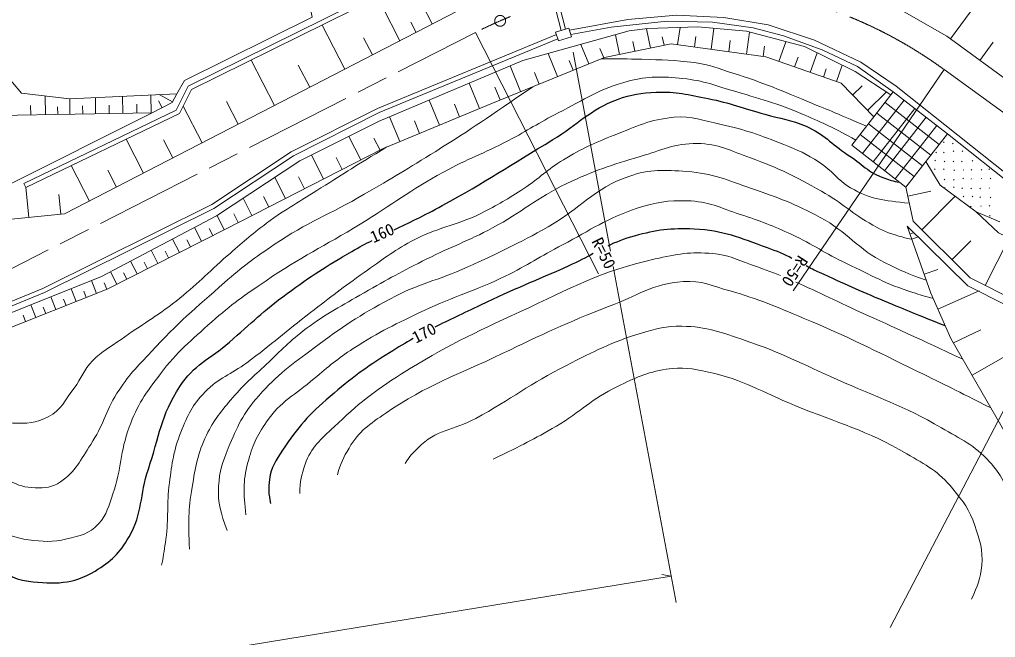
# Model space of a CAD drawing. Units: millimetres, scale not verified. Extents: x 40000 to 680000, y 20000 to 380000.
# Drawn here: x 211955 to 320016, y 242162 to 310562 of the extents above; entities that cross this region are included whole.
import ezdxf
from ezdxf.enums import TextEntityAlignment as Align

# ---------------------------------------------------------------- set-up
doc = ezdxf.new("R2010")
doc.units = ezdxf.units.MM
doc.header["$LTSCALE"] = 1000
doc.linetypes.add('CHAIN', pattern=[18.5, 12, -1.5, 3.5, -1.5])
for name, color, linetype, lineweight in [('M-BGD', 7, 'Continuous', 13), ('M-BMK', 2, 'CHAIN', 13), ('M-STR-HTXT', 7, 'Continuous', 13), ('M-TTL-TXT', 7, 'Continuous', 13)]:
    doc.layers.add(name, color=color, linetype=linetype, lineweight=lineweight)
doc.styles.add('ＭＳ ゴシック', font='')
doc.styles.get('ＭＳ ゴシック').set_extended_font_data('MS Gothic')

msp = doc.modelspace()

# ---------------------------------------------------------------- linework, layer by layer
at = {"layer": 'M-BGD'}
for p, q in [((268434, 323111), (271932, 309347)), ((272409, 309501), (268905, 323284)), ((216920, 289042), (262787, 312716)), ((257657, 310068), (256501, 312309)), ((315036, 308423), (318449, 313079)), ((231001, 302805), (248922, 311655)), ((254072, 308218), (252108, 312024)), ((314627, 308723), (309650, 311554)), ((255865, 309143), (255287, 310263)), ((283653, 310379), (277480, 309728)), ((288696, 310284), (283653, 310379)), ((293182, 309651), (288696, 310284)), ((247982, 305074), (245466, 309948)), ((277480, 309728), (272995, 308904)), ((281814, 307408), (281369, 309548)), ((284824, 307785), (285087, 309683)), ((288525, 307272), (288846, 309585)), ((292442, 306729), (292781, 309177)), ((296537, 308769), (293182, 309651)), ((251027, 306646), (250045, 308549)), ((278390, 306696), (277935, 308883)), ((280102, 307052), (279880, 308122)), ((283315, 307720), (283120, 308658)), ((286675, 307528), (286835, 308685)), ((290484, 307001), (290653, 308225)), ((296042, 305924), (296809, 308110)), ((300832, 307197), (296537, 308769)), ((332071, 295937), (314627, 308723)), ((318285, 306042), (319773, 308072)), ((274988, 305648), (274110, 307811)), ((276644, 306320), (276224, 307355)), ((276708, 306346), (284105, 307885)), ((284105, 307885), (294600, 306430)), ((294278, 306475), (294437, 307623)), ((304743, 305376), (300832, 307197)), ((240183, 301049), (237596, 306062)), ((264148, 301246), (276708, 306346)), ((271527, 304242), (270490, 306797)), ((273258, 304945), (272818, 306027)), ((294600, 306430), (302945, 303501)), ((297777, 305315), (298158, 306400)), ((299512, 304706), (300273, 306875)), ((244082, 303062), (242825, 305499)), ((267440, 302583), (266287, 305421)), ((300965, 304196), (301284, 305104)), ((302419, 303686), (303056, 305503)), ((308704, 302571), (304743, 305376)), ((269483, 303413), (268965, 304690)), ((229683, 300168), (231001, 302805)), ((262902, 300728), (261747, 303507)), ((265169, 301661), (264593, 303080)), ((302945, 303501), (306535, 299780)), ((304199, 302201), (305263, 303227)), ((214835, 300040), (214801, 302090)), ((217538, 300085), (217510, 301775)), ((220384, 300132), (220354, 301911)), ((223379, 300182), (223348, 302054)), ((226531, 300234), (226498, 302205)), ((227745, 300802), (227360, 301553)), ((228907, 301459), (227415, 302249)), ((228863, 301375), (229375, 302342)), ((258457, 298880), (257311, 301636)), ((309889, 301651), (305285, 295729)), ((305840, 300500), (307967, 302551)), ((213195, 300013), (213178, 301038)), ((216187, 300063), (216172, 300907)), ((218961, 300109), (218946, 300998)), ((221881, 300157), (221866, 301093)), ((224955, 300208), (224938, 301193)), ((226643, 300236), (228863, 301375)), ((232163, 296910), (230076, 300954)), ((236173, 298979), (234880, 301486)), ((252135, 296252), (264148, 301246)), ((260680, 299804), (260102, 301193)), ((311073, 300730), (306470, 294808)), ((313778, 296728), (307784, 301387)), ((209510, 299952), (226643, 300236)), ((212641, 291977), (229683, 300168)), ((254048, 297047), (252911, 299780)), ((256252, 297963), (255680, 299341)), ((312858, 295543), (306863, 300203)), ((307727, 293831), (312330, 299753)), ((305942, 299018), (311937, 294358)), ((308911, 292910), (313514, 298832)), ((225692, 293570), (223757, 297320)), ((228928, 295240), (227884, 297262)), ((249762, 295038), (248436, 297631)), ((251871, 296116), (251197, 297434)), ((305022, 297833), (311016, 293174)), ((322403, 291787), (314699, 297912)), ((234833, 287400), (252135, 296252)), ((314248, 296952), (314319, 297023)), ((315249, 296804), (315320, 296875)), ((245613, 292915), (244267, 295546)), ((247688, 293976), (247024, 295273)), ((313423, 295807), (313494, 295878)), ((314261, 295821), (314331, 295892)), ((315339, 295959), (315410, 296030)), ((316322, 295959), (316393, 296030)), ((219693, 290473), (217669, 294394)), ((312313, 294842), (313905, 292219)), ((312325, 294833), (312396, 294903)), ((313280, 293957), (313350, 294028)), ((313311, 294913), (313382, 294984)), ((314261, 293952), (314331, 294023)), ((314322, 294800), (314393, 294871)), ((315318, 294820), (315389, 294891)), ((315417, 293862), (315488, 293932)), ((316269, 294795), (316340, 294866)), ((316442, 293870), (316513, 293940)), ((317326, 293881), (317396, 293951)), ((317437, 294896), (317508, 294967)), ((318399, 294919), (318427, 294948)), ((318445, 293888), (318516, 293959)), ((319271, 293963), (319342, 294034)), ((222693, 292022), (221725, 293897)), ((241403, 290761), (240216, 293081)), ((243508, 291838), (242835, 293154)), ((313420, 293017), (313434, 293030)), ((314350, 292820), (314421, 292891)), ((315381, 292798), (315452, 292869)), ((316388, 292930), (316458, 293001)), ((317306, 292879), (317377, 292949)), ((318437, 292910), (318508, 292981)), ((319427, 292928), (319498, 292998)), ((212641, 291977), (212424, 292427)), ((213001, 288653), (212669, 291990)), ((313905, 292219), (317873, 289285)), ((314385, 291915), (314456, 291985)), ((315382, 291967), (315453, 292038)), ((316277, 291872), (316348, 291942)), ((317289, 291824), (317360, 291895)), ((318294, 291831), (318365, 291902)), ((319300, 291875), (319371, 291946)), ((216513, 289002), (216295, 291197)), ((237692, 288863), (236714, 290775)), ((239547, 289812), (238954, 290972)), ((310304, 291009), (312865, 291554)), ((311863, 287287), (315556, 290998)), ((316426, 290929), (316497, 291000)), ((317440, 290925), (317511, 290995)), ((318275, 290863), (318346, 290934)), ((319421, 290812), (319492, 290883)), ((317262, 289845), (317333, 289916)), ((318379, 289866), (318450, 289936)), ((319322, 289898), (319392, 289969)), ((205611, 287918), (216920, 289042)), ((234632, 287299), (233832, 288877)), ((236162, 288080), (235673, 289036)), ((317873, 289285), (320505, 288164)), ((319341, 288785), (319412, 288856)), ((232107, 286017), (231331, 287547)), ((233370, 286658), (232969, 287447)), ((310238, 287689), (312869, 280270)), ((310890, 288254), (317226, 281952)), ((221662, 280720), (234833, 287400)), ((310349, 287376), (310502, 287430)), ((310548, 286816), (310898, 286940)), ((310746, 286256), (311446, 286505)), ((318880, 281119), (321526, 286376)), ((229659, 284776), (228905, 286264)), ((230883, 285397), (230495, 286162)), ((315201, 283966), (317277, 286053)), ((227279, 283569), (226546, 285016)), ((228469, 284173), (228092, 284916)), ((224964, 282395), (224251, 283802)), ((226122, 282982), (225755, 283705)), ((222713, 281253), (222019, 282622)), ((223839, 281824), (223482, 282528)), ((312117, 282391), (313630, 282880)), ((220475, 280250), (219918, 281657)), ((221617, 280702), (221334, 281415)), ((317226, 281952), (330081, 275481)), ((202084, 272965), (221662, 280720)), ((218223, 279358), (217668, 280760)), ((219349, 279804), (219071, 280507)), ((312869, 280270), (315069, 275266)), ((313640, 278517), (318217, 280529)), ((213744, 277583), (213193, 278976)), ((215980, 278469), (215426, 279866)), ((217102, 278913), (216824, 279615)), ((212631, 277142), (212355, 277838)), ((214862, 278026), (214585, 278725)), ((315355, 274770), (318413, 276214)), ((317422, 271180), (326088, 276171)), ((315069, 275266), (323740, 260211))]:
    msp.add_line(p, q, dxfattribs=at)
for points in [[(212185, 320557), (210250, 310880), (210193, 304790), (212185, 302399), (217479, 301773), (229375, 302342), (230229, 303822), (244345, 310823), (243491, 315263), (231481, 320045), (225903, 322663), (222829, 324826), (220268, 327672)], [(248704, 312105), (230629, 303178), (229312, 300545), (212424, 292427)], [(272845, 309372), (279321, 310571), (284708, 311050), (289923, 310801), (294850, 309977), (299969, 308271), (305126, 305855), (309037, 303190), (322669, 292339), (331565, 288121), (336568, 285111), (340575, 281640), (344755, 277231), (347382, 273511), (349471, 269850), (350813, 266322), (351580, 262928), (352731, 257349), (353133, 251138), (353116, 241791), (352512, 229972)], [(308448, 302241), (304496, 304793), (298882, 307561), (292455, 309263), (287044, 309746), (281532, 309568), (279474, 309314), (267687, 306012), (251785, 299306), (242996, 294911), (233775, 288840), (221048, 282108), (204613, 275554), (196077, 271744), (187415, 267349), (178880, 269508)], [(271394, 308901), (251582, 300729), (242044, 295903), (233238, 290070), (214521, 280788), (186981, 269484), (179917, 270498), (172065, 270651), (165986, 271594), (156562, 274140), (150125, 276045), (141337, 278681), (133695, 280333), (126201, 280871), (119049, 280717), (111812, 279485), (104630, 277296), (84983, 269345), (81572, 267463)], [(271547, 308424), (251791, 300274), (242296, 295470), (233488, 289636), (214728, 280332), (187045, 268969), (179876, 269999), (172021, 270151), (165882, 271105), (156426, 273659), (149982, 275566), (141212, 278197), (133624, 279836), (126188, 280370), (119096, 280218), (111928, 278998), (104797, 276824), (98086, 274117), (85198, 268893), (81649, 266934)], [(226643, 300236), (210373, 292084), (201511, 291555), (195030, 292415), (186962, 292349), (182201, 293473), (181949, 300829)], [(317873, 289285), (320334, 286945), (329089, 282772)], [(339658, 248866), (338709, 258874), (337803, 264352), (337026, 266250), (333360, 271211), (329779, 274619), (316967, 281089), (310238, 287689)]]:
    msp.add_lwpolyline(points, dxfattribs=at)
for points in [[(271314, 309149), (272766, 309616), (273073, 308662), (271621, 308196)], [(314699, 297912), (308704, 302571), (304101, 296649), (310095, 291990)]]:
    msp.add_lwpolyline(points, close=True, dxfattribs=at)
for points, knots in [([(305733, 298748), (302866, 299997), (302104, 300316), (299758, 301271), (296342, 302663), (294452, 303525), (290935, 304633), (289292, 305150), (288386, 305553), (286680, 305788), (284420, 306099), (283131, 306081), (280851, 306156), (279107, 306213), (278528, 306221), (276384, 306215)], [0, 0, 0, 0, 1, 1, 1, 2, 2, 2, 3, 3, 3, 4, 4, 4, 5, 5, 5, 5]), ([(304545, 297221), (302130, 298541), (301382, 298905), (299281, 299825), (296251, 301153), (294449, 301657), (291271, 302578), (289008, 303235), (287761, 303802), (285415, 304030), (283057, 304259), (281651, 304324), (279358, 303730), (276139, 302895), (274560, 301739), (271599, 300226), (269409, 299106), (268275, 298306), (266093, 297172), (263315, 295728), (261632, 295168), (258884, 293668), (255160, 291636), (253290, 290130), (249674, 287912), (245629, 285431), (243183, 284327), (239262, 281654), (236829, 279996), (235444, 279068), (233255, 277099), (230901, 274982), (229459, 273867), (227548, 271343), (225936, 269211), (225014, 267946), (224095, 265436), (223077, 262657), (223274, 260869), (222292, 258077), (221811, 256708), (221667, 255798), (220691, 254724), (219673, 253604), (218656, 253432), (217187, 253072), (215572, 252676), (214581, 252764), (212932, 252972), (211539, 253146), (210786, 253501), (209528, 254123), (207616, 255067), (207139, 256750), (205073, 257277), (203178, 257759), (202021, 257396), (200067, 257327), (197438, 257234), (195990, 256762), (193359, 256726), (189425, 256672), (187216, 256868), (183298, 257226), (179410, 257583), (177260, 258036), (173386, 258528), (171120, 258816), (169863, 259143), (167580, 259229), (166505, 259269), (166122, 259287), (164826, 259251)], [0, 0, 0, 0, 1, 1, 1, 2, 2, 2, 3, 3, 3, 4, 4, 4, 5, 5, 5, 6, 6, 6, 7, 7, 7, 8, 8, 8, 9, 9, 9, 10, 10, 10, 11, 11, 11, 12, 12, 12, 13, 13, 13, 14, 14, 14, 15, 15, 15, 16, 16, 16, 17, 17, 17, 18, 18, 18, 19, 19, 19, 20, 20, 20, 21, 21, 21, 22, 22, 22, 23, 23, 23, 24, 24, 24, 24]), ([(167730, 263484), (171488, 263242), (172609, 263207), (175689, 262683), (178056, 262280), (179308, 261632), (181696, 261381), (183038, 261240), (183807, 261203), (185150, 261331), (187845, 261588), (189276, 262264), (191958, 262633), (195397, 263106), (197346, 263322), (200818, 263333), (202038, 263337), (202740, 263287), (203921, 262983), (205819, 262496), (206632, 261565), (208427, 260781), (210446, 259898), (211479, 258755), (213683, 258728), (214807, 258715), (215557, 258746), (216486, 259379), (218209, 260553), (218678, 261802), (219840, 263534), (221223, 265596), (221427, 267084), (222743, 269190), (223980, 271169), (224969, 272077), (226547, 273795), (229494, 277005), (231382, 278581), (234657, 281454), (236691, 283239), (237921, 284143), (240163, 285659), (243853, 288155), (246278, 288967), (250124, 291215), (253236, 293034), (254976, 294061), (258033, 295971), (262312, 298644), (263670, 299614), (268785, 303129)], [0, 0, 0, 0, 1, 1, 1, 2, 2, 2, 3, 3, 3, 4, 4, 4, 5, 5, 5, 6, 6, 6, 7, 7, 7, 8, 8, 8, 9, 9, 9, 10, 10, 10, 11, 11, 11, 12, 12, 12, 13, 13, 13, 14, 14, 14, 15, 15, 15, 16, 16, 16, 17, 17, 17, 17]), ([(310471, 290223), (307599, 290582), (306234, 290595), (303978, 291933), (302472, 292826), (301979, 293822), (300507, 294769), (299061, 295700), (298168, 296104), (296569, 296738), (293925, 297787), (292408, 298341), (289628, 298941), (287604, 299377), (286449, 299943), (284388, 299742), (281721, 299481), (280310, 298752), (277814, 297773), (275535, 296879), (274278, 296290), (272175, 295036), (270363, 293956), (269575, 293010), (267803, 291866), (265992, 290697), (264963, 290051), (263031, 289096), (260136, 287666), (258189, 287575), (255355, 286026), (253201, 284849), (252122, 283970), (250116, 282555), (247749, 280887), (246473, 279882), (244176, 278117), (241401, 275985), (239944, 274664), (237134, 272577), (235361, 271260), (234035, 270925), (232496, 269340), (231086, 267889), (230578, 266780), (229826, 264902), (228987, 262806), (228853, 261501), (228558, 259262), (228240, 256853), (228483, 255463), (228157, 253055), (228003, 251917), (227953, 251519), (227690, 250152)], [0, 0, 0, 0, 1, 1, 1, 2, 2, 2, 3, 3, 3, 4, 4, 4, 5, 5, 5, 6, 6, 6, 7, 7, 7, 8, 8, 8, 9, 9, 9, 10, 10, 10, 11, 11, 11, 12, 12, 12, 13, 13, 13, 14, 14, 14, 15, 15, 15, 16, 16, 16, 17, 17, 17, 18, 18, 18, 18]), ([(252622, 296454), (249070, 294279), (248150, 293722), (245319, 291916), (242959, 290411), (241564, 289673), (239312, 288012), (237535, 286701), (236633, 285845), (234957, 284408), (232718, 282486), (231628, 281215), (229300, 279402), (227007, 277615), (225552, 276846), (223193, 275147), (221947, 274249), (221121, 273886), (220040, 272794), (219028, 271773), (218869, 270876), (217988, 269741), (216969, 268429), (216612, 267347), (215134, 266587), (213756, 265879), (212779, 265839), (211230, 265886), (210314, 265914), (209813, 266163), (208977, 266537), (207724, 267098), (207416, 268126), (206124, 268589), (204986, 268998), (204277, 269166), (203070, 269090), (201423, 268986), (200642, 268230), (199066, 267738), (196697, 267000), (195360, 266615), (192959, 265986), (191073, 265493), (190039, 265061), (188103, 264835), (186860, 264690), (186142, 264684), (184900, 264835), (183341, 265025), (182509, 265370), (180995, 265786), (178492, 266474), (177656, 266833), (174708, 267941)], [0, 0, 0, 0, 1, 1, 1, 2, 2, 2, 3, 3, 3, 4, 4, 4, 5, 5, 5, 6, 6, 6, 7, 7, 7, 8, 8, 8, 9, 9, 9, 10, 10, 10, 11, 11, 11, 12, 12, 12, 13, 13, 13, 14, 14, 14, 15, 15, 15, 16, 16, 16, 17, 17, 17, 18, 18, 18, 18]), ([(230760, 251954), (230672, 255071), (230608, 256159), (231061, 258795), (231457, 261101), (231651, 262458), (232663, 264568), (233516, 266349), (234294, 267196), (235566, 268706), (236878, 270264), (237784, 270984), (239270, 272377), (240967, 273968), (241839, 274964), (243709, 276348), (246075, 278100), (247564, 278852), (250116, 280320), (252785, 281855), (254306, 282674), (257057, 284057), (259865, 285469), (261561, 286012), (264332, 287494), (267626, 289257), (269167, 290799), (272542, 292400), (275605, 293853), (277431, 294450), (280684, 295403), (283109, 296114), (284465, 296882), (286991, 296838), (289382, 296797), (290647, 296041), (292898, 295237), (296083, 294098), (297801, 293238), (300741, 291566), (303063, 290244), (304121, 289109), (306447, 287795), (307505, 287197), (308147, 286923), (309317, 286593), (309869, 286438), (310076, 286378), (310746, 286256)], [0, 0, 0, 0, 1, 1, 1, 2, 2, 2, 3, 3, 3, 4, 4, 4, 5, 5, 5, 6, 6, 6, 7, 7, 7, 8, 8, 8, 9, 9, 9, 10, 10, 10, 11, 11, 11, 12, 12, 12, 13, 13, 13, 14, 14, 14, 15, 15, 15, 16, 16, 16, 16]), ([(312357, 281715), (310226, 282445), (309538, 282766), (307815, 283623), (304740, 285154), (303635, 287040), (300607, 288662), (297765, 290186), (296047, 290815), (292998, 291866), (290272, 292806), (288733, 293533), (285857, 293735), (283339, 293912), (281800, 294031), (279416, 293201), (275539, 291851), (274077, 289652), (270506, 287628), (267098, 285696), (265095, 284778), (261529, 283156), (258257, 281668), (256191, 281344), (253019, 279652), (249558, 277805), (247722, 276556), (244576, 274213), (242034, 272319), (240535, 271282), (238436, 268906), (236699, 266941), (236061, 265526), (235065, 263100), (234422, 261532), (234092, 260587), (233998, 258895), (233888, 256948), (234248, 256025), (234932, 253989)], [0, 0, 0, 0, 1, 1, 1, 2, 2, 2, 3, 3, 3, 4, 4, 4, 5, 5, 5, 6, 6, 6, 7, 7, 7, 8, 8, 8, 9, 9, 9, 10, 10, 10, 11, 11, 11, 12, 12, 12, 13, 13, 13, 13]), ([(237001, 255725), (236794, 258246), (236648, 259338), (237235, 261531), (237735, 263402), (238200, 264445), (239304, 266037), (240886, 268319), (242461, 269008), (244576, 270809), (246204, 272195), (247124, 272978), (248915, 274146), (251826, 276045), (253619, 276856), (256757, 278351), (260195, 279988), (262315, 280478), (265734, 282155), (268269, 283399), (269574, 284315), (272074, 285626), (275260, 287295), (276933, 288543), (280351, 289664), (282430, 290346), (283703, 290553), (285890, 290498), (288245, 290439), (289491, 289726), (291730, 288996), (294018, 288250), (295286, 287770), (297470, 286760), (299894, 285640), (301096, 284698), (303510, 283557), (306339, 282220), (307869, 281297), (310852, 280353), (311733, 280074), (312047, 279958), (313123, 279693)], [0, 0, 0, 0, 1, 1, 1, 2, 2, 2, 3, 3, 3, 4, 4, 4, 5, 5, 5, 6, 6, 6, 7, 7, 7, 8, 8, 8, 9, 9, 9, 10, 10, 10, 11, 11, 11, 12, 12, 12, 13, 13, 13, 14, 14, 14, 14]), ([(242974, 258094), (243025, 259495), (243144, 260120), (243575, 261331), (244260, 263257), (245294, 264065), (246779, 265469), (249476, 268021), (251103, 269378), (254254, 271343), (259162, 274403), (262117, 275794), (267369, 278217), (273062, 280843), (276202, 282684), (282319, 284057), (284772, 284608), (286223, 284877), (288727, 284658), (290416, 284510), (291296, 284013), (292898, 283456), (294121, 283032), (295205, 282621), (296214, 282211)], [0, 0, 0, 0, 1, 1, 1, 2, 2, 2, 3, 3, 3, 4, 4, 4, 5, 5, 5, 6, 6, 6, 7, 7, 7, 8, 8, 8, 8]), ([(319503, 267567), (315593, 269554), (314570, 270058), (311386, 271610), (306485, 273998), (303768, 275412), (298738, 277516), (295622, 278820), (293880, 279602), (290629, 280520), (288634, 281083), (287491, 281698), (285423, 281554), (282035, 281318), (280357, 279988), (277180, 278784), (272476, 277002), (269937, 275752), (265400, 273578), (260306, 271138), (257180, 270195), (252519, 267004), (250708, 265765), (249568, 265020), (248447, 263133), (247800, 262044), (247547, 261514), (247146, 260163)], [0, 0, 0, 0, 1, 1, 1, 2, 2, 2, 3, 3, 3, 4, 4, 4, 5, 5, 5, 6, 6, 6, 7, 7, 7, 8, 8, 8, 9, 9, 9, 9]), ([(297899, 281500), (300407, 280402), (302638, 279263), (305780, 277850), (309944, 275977), (311272, 275362), (316398, 272958)], [0, 0, 0, 0, 1, 1, 1, 2, 2, 2, 2]), ([(254654, 261431), (255175, 262256), (255477, 262535), (256089, 263167), (258032, 265172), (260006, 265078), (262463, 266404), (266463, 268562), (268446, 270239), (272508, 272277), (275666, 273861), (277437, 274824), (280818, 275848), (282514, 276361), (283518, 276642), (285290, 276615), (288094, 276573), (289642, 275949), (292298, 275047), (296390, 273657), (298525, 272460), (302476, 270709), (307018, 268695), (309729, 267871), (314022, 265369), (316229, 264084), (317654, 263496), (319362, 261598), (320658, 260157), (321138, 259104), (321831, 257293), (323009, 254217), (322906, 252209), (322799, 248917), (322738, 247045), (322693, 246307), (322332, 244145)], [0, 0, 0, 0, 1, 1, 1, 2, 2, 2, 3, 3, 3, 4, 4, 4, 5, 5, 5, 6, 6, 6, 7, 7, 7, 8, 8, 8, 9, 9, 9, 10, 10, 10, 11, 11, 11, 12, 12, 12, 12]), ([(317360, 246414), (318069, 247922), (318361, 248632), (318494, 250152), (318647, 251892), (318294, 252905), (317727, 254557), (317124, 256309), (316472, 257201), (315291, 258628), (313694, 260556), (312346, 261236), (310185, 262499), (305638, 265156), (302678, 265845), (297804, 267839), (294091, 269357), (292141, 270669), (288226, 271543), (286441, 271941), (285361, 272126), (283554, 271843), (281343, 271497), (280164, 270914), (278148, 269941), (275322, 268576), (274117, 267151), (271407, 265569), (268738, 264012), (267768, 263538), (264399, 261898)], [0, 0, 0, 0, 1, 1, 1, 2, 2, 2, 3, 3, 3, 4, 4, 4, 5, 5, 5, 6, 6, 6, 7, 7, 7, 8, 8, 8, 9, 9, 9, 10, 10, 10, 10])]:
    msp.add_open_spline(points, degree=3, knots=knots, dxfattribs=at)
at = {"layer": 'M-BGD', "lineweight": 25}
for points, knots in [([(253425, 287296), (255080, 288080), (256710, 288830), (258759, 289964), (263633, 292662), (266246, 294379), (271007, 297272), (273813, 298978), (275073, 300557), (278148, 301711), (279749, 302312), (280745, 302425), (282453, 302512), (284709, 302626), (285977, 302249), (288193, 301811), (290687, 301318), (292020, 300767), (294467, 300075), (296269, 299566), (297362, 299505), (299072, 298741), (301033, 297864), (301822, 296826), (303610, 295637), (305207, 294576), (305936, 293624), (307749, 293001), (308372, 292786), (308633, 292682), (309374, 292550)], [0, 0, 0, 0, 1, 1, 1, 2, 2, 2, 3, 3, 3, 4, 4, 4, 5, 5, 5, 6, 6, 6, 7, 7, 7, 8, 8, 8, 9, 9, 9, 10, 10, 10, 10]), ([(297459, 284124), (296666, 284533), (295843, 284920), (294767, 285292), (291678, 286361), (289924, 287224), (286658, 287361), (284049, 287471), (282534, 287286), (280017, 286593), (278859, 286275), (277939, 285900), (277081, 285486)], [0, 0, 0, 0, 1, 1, 1, 2, 2, 2, 3, 3, 3, 4, 4, 4, 4]), ([(177510, 254852), (179571, 254458), (181184, 253979), (183673, 253756), (186646, 253490), (188333, 253560), (191315, 253689), (194959, 253846), (196987, 254636), (200626, 254390), (202146, 254287), (202990, 253975), (204397, 253389), (206246, 252618), (206854, 251430), (208602, 250452), (210240, 249535), (211074, 248589), (212940, 248383), (215837, 248064), (217821, 248010), (220315, 249518), (222098, 250595), (223044, 251485), (224086, 253289), (225611, 255929), (225260, 257904), (226222, 260797), (227427, 264422), (227611, 266738), (229693, 269941), (231262, 272356), (233024, 272958), (235199, 274847), (237657, 276982), (238944, 278298), (241573, 280219), (244273, 282193), (245843, 283234), (248748, 284891), (249553, 285351), (250294, 285748), (250998, 286109)], [0, 0, 0, 0, 1, 1, 1, 2, 2, 2, 3, 3, 3, 4, 4, 4, 5, 5, 5, 6, 6, 6, 7, 7, 7, 8, 8, 8, 9, 9, 9, 10, 10, 10, 11, 11, 11, 12, 12, 12, 13, 13, 13, 14, 14, 14, 14]), ([(275484, 284657), (274674, 284221), (273822, 283760), (272775, 283290), (268964, 281577), (266759, 280769), (262997, 278951), (261027, 277999), (259466, 277277), (257939, 276508)], [0, 0, 0, 0, 1, 1, 1, 2, 2, 2, 3, 3, 3, 3]), ([(314458, 276657), (311190, 277941), (310333, 278281), (307715, 279385), (304892, 280576), (303328, 281284), (300540, 282555), (299991, 282806), (299508, 283047), (299058, 283281)], [0, 0, 0, 0, 1, 1, 1, 2, 2, 2, 3, 3, 3, 3]), ([(255553, 275243), (254734, 274785), (253874, 274276), (252919, 273679), (250216, 271987), (248765, 270915), (246345, 268840), (243990, 266820), (242789, 265484), (241072, 262900), (240307, 261748), (239830, 261032), (239637, 259663), (239492, 258629), (239534, 258118), (239737, 256993)], [0, 0, 0, 0, 1, 1, 1, 2, 2, 2, 3, 3, 3, 4, 4, 4, 5, 5, 5, 5])]:
    msp.add_open_spline(points, degree=3, knots=knots, dxfattribs=at)
at = {"layer": 'M-BMK'}
for p, q in [((204429, 279610), (262438, 309125)), ((314331, 305021), (349978, 279147))]:
    msp.add_line(p, q, dxfattribs=at)
msp.add_circle((265173, 310416), 600, dxfattribs=at)
msp.add_arc((285042, 264805), 49751, 53.93439, 117.02213, dxfattribs=at)
at = {"layer": 'M-STR-HTXT'}
for p, q in [((262438, 309125), (276068, 282400)), ((273242, 306950), (277375, 284908)), ((314331, 305021), (297616, 280528)), ((331467, 287540), (308353, 243280)), ((277691, 283223), (284666, 246019)), ((203504, 235796), (284114, 248965)), ((284114, 248965), (283071, 249149))]:
    msp.add_line(p, q, dxfattribs=at)
at = {"layer": 'M-TTL-TXT'}
msp.add_line((310095, 291990), (310890, 288254), dxfattribs=at)

# ---------------------------------------------------------------- texts
at = {"layer": 'M-BGD', "style": 'ＭＳ ゴシック'}
for s, rotation, p in [('160', 23.902, (252533, 285977)), ('170', 27.235, (257229, 274938))]:
    msp.add_text(s, height=1320, rotation=rotation, dxfattribs=at).set_placement(p, align=Align.BOTTOM_CENTER)
at = {"layer": 'M-STR-HTXT', "style": 'ＭＳ ゴシック'}
for rotation, p in [(296.901, (276514, 282626)), (236.949, (295933, 281779))]:
    msp.add_text('R=50', height=1320, rotation=rotation, dxfattribs=at).set_placement(p, align=Align.BOTTOM_RIGHT)

doc.saveas('drawing.dxf')
